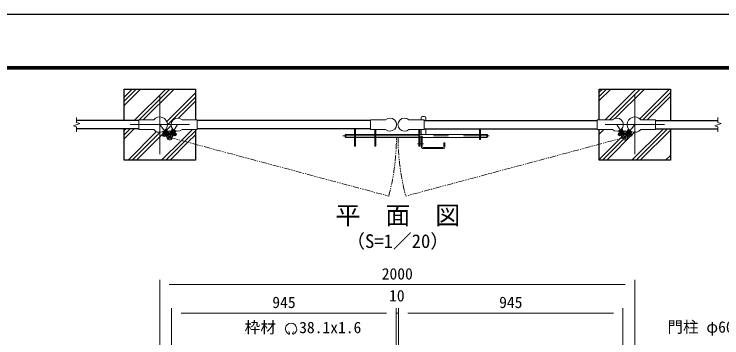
# Model space of a CAD drawing. Units: millimetres, scale not verified. Extents: x -4200 to 4200, y -2970 to 2970.
# Drawn here: x -371 to 2609, y 1607 to 2970 of the extents above; entities that cross this region are included whole.
import ezdxf
from ezdxf.enums import TextEntityAlignment as Align

# ---------------------------------------------------------------- set-up
doc = ezdxf.new("R2010")
doc.units = ezdxf.units.MM
doc.header["$LTSCALE"] = 10
doc.linetypes.add('USER1', pattern=[50.8, 31.75, -6.35, 6.35, -6.35])
doc.linetypes.add('USER2', pattern=[5, 2.5, -0.5, 0.5, -0.5, 0.5, -0.5])
for name, color, linetype, lineweight in [('0-0_D-TTL-TXT', 7, 'Continuous', 25), ('0-1_D-STR-TXT', 7, 'Continuous', 13), ('0-2_D-BMK', 2, 'USER1', 13), ('0-3_D-STR1', 1, 'Continuous', 25), ('0-4_D-STR3', 3, 'Continuous', 13), ('0-5_D-DCR-HCH', 7, 'Continuous', 13), ('0-7_D-STR4', 7, 'Continuous', 25), ('0-8_D-STR-DIM', 7, 'Continuous', 13), ('0-C_D-TTL', 7, 'Continuous', 25)]:
    doc.layers.add(name, color=color, linetype=linetype, lineweight=lineweight)
doc.styles.add('ＭＳ ゴシック', font='')
doc.styles.get('ＭＳ ゴシック').set_extended_font_data('MS Gothic')

msp = doc.modelspace()

# ---------------------------------------------------------------- linework, layer by layer
at = {"layer": '0-1_D-STR-TXT'}
for p, q in [((788.78, 1625.75), (784.95, 1633.96)), ((801.36, 1625.74), (805.89, 1633.58))]:
    msp.add_line(p, q, dxfattribs=at)
for centre, radius, start, end in [((795.07, 1644.63), 23.75, 292.92895, 245.65759), ((786.32, 1625.29), 2.5, 245.55066, 10.6575), ((803.82, 1625.28), 2.5, 169.34241, 276.63708)]:
    msp.add_arc(centre, radius, start, end, dxfattribs=at)
at = {"layer": '0-2_D-BMK'}
for p, q in [((241.99, 2629.85), (241.99, 2379.85)), ((2241.99, 2629.85), (2241.99, 2379.85)), ((116.99, 2504.85), (366.99, 2504.85)), ((241.99, 2504.85), (283.83, 2451.12)), ((317.39, 2504.85), (283.83, 2451.12)), ((2116.99, 2504.85), (2366.99, 2504.85)), ((2166.59, 2504.85), (2200.15, 2451.12)), ((2241.99, 2504.85), (2200.15, 2451.12)), ((282.56, 2479.03), (253.15, 2456.13)), ((282.33, 2478.95), (312.72, 2459.96)), ((2201.66, 2478.95), (2171.26, 2459.96)), ((2201.42, 2479.03), (2230.83, 2456.13)), ((1013.36, 2457.15), (1628.94, 2457.15)), ((1326.96, 2424.65), (1352.11, 2424.65))]:
    msp.add_line(p, q, dxfattribs=at)
at = {"layer": '0-2_D-BMK', "linetype": 'USER2'}
for p, q in [((283.83, 2451.12), (1205.85, 2204.07)), ((2200.15, 2451.12), (1278.14, 2204.07))]:
    msp.add_line(p, q, dxfattribs=at)
for centre, start, end in [((283.83, 2451.12), 345, 359.97183), ((2200.15, 2451.12), 180.02817, 195)]:
    msp.add_arc(centre, 954.67, start, end, dxfattribs=at)
at = {"layer": '0-3_D-STR1'}
for p, q in [((154.49, 2522.35), (-108.01, 2522.35)), ((1129.09, 2522.35), (399.89, 2522.35)), ((1354.89, 2522.35), (2084.09, 2522.35)), ((2329.49, 2522.35), (2591.99, 2522.35)), ((154.49, 2487.35), (-108.01, 2487.35)), ((1129.09, 2487.35), (399.89, 2487.35)), ((1354.89, 2487.35), (2084.09, 2487.35)), ((2329.49, 2487.35), (2591.99, 2487.35))]:
    msp.add_line(p, q, dxfattribs=at)
at = {"layer": '0-4_D-STR3'}
for p, q in [((1342.89, 2533.65), (1342.89, 2525.2)), ((1347.89, 2538.65), (1356.89, 2538.65)), ((1361.89, 2533.65), (1361.89, 2522.35)), ((216.84, 2525.2), (154.49, 2525.2)), ((335.89, 2525.2), (399.89, 2525.2)), ((1193.09, 2525.2), (1129.09, 2525.2)), ((1290.89, 2525.2), (1354.89, 2525.2)), ((2148.09, 2525.2), (2084.09, 2525.2)), ((2267.14, 2525.2), (2329.49, 2525.2)), ((270.95, 2454.15), (254.65, 2475.08)), ((272.77, 2455.56), (256.79, 2476.09)), ((258.99, 2476.52), (258.81, 2475.11)), ((258.81, 2475.11), (272.37, 2457.7)), ((265.3, 2481.43), (258.99, 2476.52)), ((261.93, 2474.37), (260.35, 2473.14)), ((265.3, 2481.43), (266.7, 2481.26)), ((282.24, 2462.94), (266.26, 2483.46)), ((268.24, 2479.29), (266.66, 2478.06)), ((266.66, 2478.06), (277.72, 2463.85)), ((266.7, 2481.26), (280.26, 2463.85)), ((283.08, 2465.59), (267.75, 2485.28)), ((282.25, 2464.26), (296.46, 2487.01)), ((284.2, 2463.04), (298.09, 2485.27)), ((297.76, 2482.86), (286.07, 2464.15)), ((298.13, 2479.68), (288.6, 2464.42)), ((294.38, 2456.68), (308.26, 2478.91)), ((306.24, 2477.57), (294.55, 2458.85)), ((296.3, 2455.42), (310.54, 2478.22)), ((298.13, 2479.68), (296.44, 2480.74)), ((299.14, 2483.18), (297.76, 2482.86)), ((305.92, 2478.94), (299.14, 2483.18)), ((305.92, 2478.94), (306.24, 2477.57)), ((1066.09, 2487.35), (1066.09, 2414.65)), ((1147.09, 2484.5), (1147.09, 2414.65)), ((1336.89, 2484.5), (1336.89, 2414.65)), ((1342.89, 2484.5), (1342.89, 2463.65)), ((1361.89, 2487.35), (1361.89, 2463.65)), ((1587.89, 2487.35), (1587.89, 2442.15)), ((1592.39, 2487.35), (1592.39, 2442.15)), ((2187.68, 2455.42), (2173.44, 2478.22)), ((2189.61, 2456.68), (2175.72, 2478.91)), ((2178.06, 2478.94), (2177.74, 2477.57)), ((2177.74, 2477.57), (2189.43, 2458.85)), ((2178.06, 2478.94), (2184.84, 2483.18)), ((2179.06, 2475.45), (2180.76, 2476.51)), ((2180.76, 2476.51), (2190.3, 2461.24)), ((2184.84, 2483.18), (2186.22, 2482.86)), ((2185.85, 2479.68), (2187.55, 2480.74)), ((2185.85, 2479.68), (2195.38, 2464.42)), ((2199.78, 2463.04), (2185.9, 2485.27)), ((2186.22, 2482.86), (2197.91, 2464.15)), ((2201.73, 2464.26), (2187.52, 2487.01)), ((2200.9, 2465.59), (2216.23, 2485.28)), ((2201.74, 2462.94), (2217.73, 2483.46)), ((2217.28, 2481.26), (2203.72, 2463.85)), ((2217.32, 2478.06), (2206.26, 2463.85)), ((2222.06, 2474.37), (2211, 2460.17)), ((2211.21, 2455.56), (2227.19, 2476.09)), ((2225.17, 2475.11), (2211.61, 2457.7)), ((2213.03, 2454.15), (2229.33, 2475.08)), ((2215.74, 2479.29), (2217.32, 2478.06)), ((2218.68, 2481.43), (2217.28, 2481.26)), ((2218.68, 2481.43), (2224.99, 2476.52)), ((2222.06, 2474.37), (2223.63, 2473.14)), ((2224.99, 2476.52), (2225.17, 2475.11)), ((260.01, 2468.2), (254.09, 2463.59)), ((260.85, 2454.92), (254.09, 2463.59)), ((266.77, 2459.53), (260.85, 2454.92)), ((262.61, 2470.23), (261.83, 2469.62)), ((269.37, 2461.55), (262.61, 2470.23)), ((269.37, 2461.55), (268.58, 2460.94)), ((272.77, 2455.56), (270.95, 2454.15)), ((279.3, 2465.08), (277.72, 2463.85)), ((282.24, 2462.94), (283.18, 2463.67)), ((284.2, 2463.04), (282.25, 2464.26)), ((288.6, 2464.42), (286.9, 2465.48)), ((295.38, 2460.18), (293.69, 2461.24)), ((294.38, 2456.68), (296.33, 2455.46)), ((297.21, 2463.11), (303.04, 2472.44)), ((298.06, 2462.58), (297.21, 2463.11)), ((306.37, 2457.39), (300.01, 2461.36)), ((303.89, 2471.91), (303.04, 2472.44)), ((312.2, 2466.72), (305.84, 2470.69)), ((306.37, 2457.39), (312.2, 2466.72)), ((1022.39, 2460.65), (1022.39, 2453.65)), ((1025.39, 2463.65), (1061.59, 2463.65)), ((1025.39, 2463.65), (1025.39, 2450.65)), ((1025.39, 2450.65), (1061.59, 2450.65)), ((1066.09, 2463.65), (1147.09, 2463.65)), ((1066.09, 2450.65), (1147.09, 2450.65)), ((1151.59, 2463.65), (1332.39, 2463.65)), ((1151.59, 2450.65), (1332.39, 2450.65)), ((1336.89, 2463.65), (1587.89, 2463.65)), ((1336.89, 2450.65), (1342.89, 2450.65)), ((1342.89, 2455.65), (1342.89, 2412.65)), ((1342.89, 2455.65), (1347.39, 2455.65)), ((1347.39, 2455.65), (1347.39, 2412.65)), ((1347.39, 2450.65), (1587.89, 2450.65)), ((1592.39, 2463.65), (1587.89, 2463.65)), ((1592.39, 2450.65), (1587.89, 2450.65)), ((1592.39, 2463.65), (1619.39, 2463.65)), ((1592.39, 2450.65), (1619.39, 2450.65)), ((1619.39, 2463.65), (1619.39, 2450.65)), ((1622.39, 2460.65), (1622.39, 2453.65)), ((2177.61, 2457.39), (2183.97, 2461.36)), ((2180.09, 2471.91), (2180.94, 2472.44)), ((2186.77, 2463.11), (2180.94, 2472.44)), ((2185.92, 2462.58), (2186.77, 2463.11)), ((2189.61, 2456.68), (2187.65, 2455.46)), ((2188.6, 2460.18), (2190.3, 2461.24)), ((2195.38, 2464.42), (2197.08, 2465.48)), ((2199.78, 2463.04), (2201.73, 2464.26)), ((2201.74, 2462.94), (2200.8, 2463.67)), ((2204.68, 2465.08), (2206.26, 2463.85)), ((2211, 2460.17), (2212.57, 2458.94)), ((2211.21, 2455.56), (2213.03, 2454.15)), ((2214.61, 2461.55), (2221.37, 2470.23)), ((2214.61, 2461.55), (2215.4, 2460.94)), ((2217.21, 2459.53), (2223.13, 2454.92)), ((2221.37, 2470.23), (2222.16, 2469.62)), ((2223.13, 2454.92), (2229.89, 2463.59)), ((2223.97, 2468.2), (2229.89, 2463.59)), ((1438.39, 2428.65), (1438.39, 2412.65)), ((1438.39, 2428.65), (1442.89, 2428.65)), ((1442.89, 2428.65), (1442.89, 2412.65)), ((1587.89, 2442.15), (1592.39, 2442.15)), ((1351.89, 2408.15), (1433.89, 2408.15)), ((1351.89, 2403.65), (1433.89, 2403.65))]:
    msp.add_line(p, q, dxfattribs=at)
for points in [[(216.84, 2484.5), (154.49, 2484.5), (154.49, 2525.2)], [(335.89, 2484.5), (399.89, 2484.5), (399.89, 2525.2)], [(1193.09, 2484.5), (1129.09, 2484.5), (1129.09, 2525.2)], [(1290.89, 2484.5), (1354.89, 2484.5), (1354.89, 2525.2)], [(2148.09, 2484.5), (2084.09, 2484.5), (2084.09, 2525.2)], [(2267.14, 2484.5), (2329.49, 2484.5), (2329.49, 2525.2)], [(261.93, 2474.37), (272.99, 2460.17), (271.41, 2458.94)], [(304.92, 2475.45), (303.22, 2476.51), (293.69, 2461.24)], [(1061.59, 2487.35), (1061.59, 2414.65), (1066.09, 2414.65)], [(1151.59, 2484.5), (1151.59, 2414.65), (1147.09, 2414.65)], [(1332.39, 2484.5), (1332.39, 2414.65), (1336.89, 2414.65)], [(2177.61, 2457.39), (2171.78, 2466.72), (2178.14, 2470.69)]]:
    msp.add_lwpolyline(points, dxfattribs=at)
for centre in [(283.83, 2451.12), (2200.15, 2451.12)]:
    msp.add_circle(centre, 6.3, dxfattribs=at)
for centre, radius, start, end in [((241.99, 2504.85), 32.35, 218.9806, 141.0194), ((1347.89, 2533.65), 5, 90, 180), ((1356.89, 2533.65), 5, 0, 90), ((2241.99, 2504.85), 32.35, 38.9806, 321.0194), ((317.39, 2504.85), 27.5, 47.73142, 312.26858), ((1211.59, 2504.85), 27.5, 227.73142, 132.26858), ((1272.39, 2504.85), 27.5, 47.73142, 312.26858), ((2166.59, 2504.85), 27.5, 227.73142, 132.26858), ((268.43, 2454.63), 5, 347.17344, 37.90819), ((283.83, 2451.12), 10.8, 97.27686, 18.74636), ((284.21, 2466.92), 5, 217.90819, 259.49832), ((281.83, 2466.8), 5, 277.27686, 328.01161), ((298.79, 2456.2), 5, 148.01161, 198.74636), ((1025.39, 2460.65), 3, 90, 180), ((1025.39, 2453.65), 3, 180, 270), ((1619.39, 2460.65), 3, 0, 90), ((1619.39, 2453.65), 3, 270, 0), ((2200.15, 2451.12), 10.8, 161.25364, 82.72314), ((2185.19, 2456.2), 5, 341.25364, 31.98839), ((2202.15, 2466.8), 5, 211.98839, 262.72314), ((2199.78, 2466.92), 5, 280.50168, 322.09181), ((2215.56, 2454.63), 5, 142.09181, 192.82656), ((1351.89, 2412.65), 9, 180, 270), ((1351.89, 2412.65), 4.5, 180, 270), ((1433.89, 2412.65), 4.5, 270, 0), ((1433.89, 2412.65), 9, 270, 0)]:
    msp.add_arc(centre, radius, start, end, dxfattribs=at)
at = {"layer": '0-5_D-DCR-HCH'}
for p, q in [((91.99, 2585.77), (161.07, 2654.85)), ((91.99, 2603.45), (143.4, 2654.85)), ((91.99, 2621.13), (125.72, 2654.85)), ((134.64, 2522.35), (267.14, 2654.85)), ((155.17, 2525.2), (284.82, 2654.85)), ((172.84, 2525.2), (302.49, 2654.85)), ((2091.99, 2605.87), (2140.97, 2654.85)), ((2091.99, 2623.55), (2123.29, 2654.85)), ((2091.99, 2641.23), (2105.62, 2654.85)), ((2117.39, 2525.2), (2247.04, 2654.85)), ((2135.07, 2525.2), (2264.72, 2654.85)), ((2158.59, 2531.06), (2282.39, 2654.85)), ((2263.02, 2529.41), (2388.46, 2654.85)), ((271.53, 2517.82), (391.99, 2638.28)), ((2276.49, 2525.2), (2391.99, 2640.71)), ((2294.16, 2525.2), (2391.99, 2623.03)), ((321.11, 2532.04), (391.99, 2602.93)), ((152.32, 2522.35), (154.49, 2524.53)), ((91.99, 2444.35), (134.99, 2487.35)), ((91.99, 2462.03), (117.32, 2487.35)), ((91.99, 2479.71), (99.64, 2487.35)), ((108.56, 2354.85), (229.06, 2475.35)), ((270.64, 2481.58), (290.22, 2501.16)), ((2091.99, 2464.45), (2112.04, 2484.5)), ((2091.99, 2482.13), (2094.37, 2484.5)), ((2229.88, 2354.85), (2362.38, 2487.35)), ((2247.56, 2354.85), (2380.06, 2487.35)), ((2265.24, 2354.85), (2391.99, 2481.61)), ((126.24, 2354.85), (244.03, 2472.64)), ((143.92, 2354.85), (258.81, 2469.75)), ((2123.81, 2354.85), (2241.52, 2472.56)), ((2106.14, 2354.85), (2193.76, 2442.48)), ((391.4, 2354.85), (391.99, 2355.44)), ((2371.3, 2354.85), (2391.99, 2375.54)), ((2388.98, 2354.85), (2391.99, 2357.87))]:
    msp.add_line(p, q, dxfattribs=at)
for points in [[(274.17, 2502.79), (276.24, 2504.85), (391.99, 2620.61)], [(249.98, 2354.85), (333.06, 2437.93), (379.63, 2484.5)], [(267.66, 2354.85), (347, 2434.2), (391.99, 2479.19)], [(285.34, 2354.85), (360.94, 2430.46), (391.99, 2461.51)], [(2091.99, 2358.39), (2179.08, 2445.48), (2190.16, 2456.56)]]:
    msp.add_lwpolyline(points, dxfattribs=at)
at = {"layer": '0-7_D-STR4'}
for p, q in [((391.99, 2654.85), (391.99, 2525.2)), ((2391.99, 2654.85), (2391.99, 2522.35))]:
    msp.add_line(p, q, dxfattribs=at)
for points in [[(91.99, 2522.35), (91.99, 2654.85), (391.99, 2654.85)], [(2091.99, 2525.2), (2091.99, 2654.85), (2391.99, 2654.85)], [(391.99, 2484.5), (391.99, 2354.85), (91.99, 2354.85), (91.99, 2487.35)], [(2391.99, 2487.35), (2391.99, 2354.85), (2091.99, 2354.85), (2091.99, 2484.5)]]:
    msp.add_lwpolyline(points, dxfattribs=at)
at = {"layer": '0-8_D-STR-DIM'}
for p, q in [((-108.01, 2514.47), (-108.01, 2534.85)), ((2591.99, 2514.47), (2591.99, 2534.85)), ((-121.22, 2500.04), (-94.79, 2509.66)), ((-94.79, 2509.66), (-108.01, 2514.47)), ((2578.78, 2500.04), (2605.21, 2509.66)), ((2605.21, 2509.66), (2591.99, 2514.47)), ((-108.01, 2495.23), (-121.22, 2500.04)), ((-108.01, 2474.85), (-108.01, 2495.23)), ((2591.99, 2495.23), (2578.78, 2500.04)), ((2591.99, 2474.85), (2591.99, 2495.23)), ((241.99, 1516.61), (241.99, 1851.37)), ((2241.99, 1516.61), (2241.99, 1851.37)), ((281.99, 1831.37), (2201.99, 1831.37)), ((291.99, 1418.37), (291.99, 1731.37)), ((1236.99, 1418.37), (1236.99, 1731.37)), ((1236.99, 1418.37), (1236.99, 1731.37)), ((1246.99, 1418.37), (1246.99, 1731.37)), ((1246.99, 1418.37), (1246.99, 1731.37)), ((2191.99, 1418.37), (2191.99, 1731.37)), ((1196.99, 1711.37), (331.99, 1711.37)), ((1196.99, 1711.37), (1156.99, 1711.37)), ((1236.99, 1711.37), (1246.99, 1711.37)), ((1286.99, 1711.37), (2151.99, 1711.37)), ((1286.99, 1711.37), (1326.99, 1711.37))]:
    msp.add_line(p, q, dxfattribs=at)
at = {"layer": '0-C_D-TTL', "color": 2}
msp.add_lwpolyline([(-4200, 2970), (4200, 2970), (4200, -2970), (-4200, -2970)], close=True, dxfattribs=at)
at = {"layer": '0-C_D-TTL'}
for points in [[(-3930, 2750), (3930, 2750), (3930, -2750), (-3930, -2750)], [(-3927.5, 2747.5), (3927.5, 2747.5), (3927.5, -2747.5), (-3927.5, -2747.5)], [(-3925, 2745), (3925, 2745), (3925, -2745), (-3925, -2745)], [(-3922.5, 2742.5), (3922.5, 2742.5), (3922.5, -2742.5), (-3922.5, -2742.5)], [(-3920, 2740), (3920, 2740), (3920, -2740), (-3920, -2740)]]:
    msp.add_lwpolyline(points, close=True, dxfattribs=at)

# ---------------------------------------------------------------- texts
at = {"layer": '0-0_D-TTL-TXT', "style": 'ＭＳ ゴシック'}
for s, height, p in [('平\u3000面\u3000図', 76.98, (982.09, 2061.33)), ('（S=1／20）', 57.7, (1027.57, 1968.13))]:
    msp.add_text(s, height=height, dxfattribs=at).set_placement(p, align=Align.BOTTOM_LEFT)
at = {"layer": '0-1_D-STR-TXT', "style": 'ＭＳ ゴシック'}
for s, p in [('枠材 \u300038.1x1.6', (599.56, 1612.32)), ('門柱 φ60.5x2.3', (2379.38, 1614.35))]:
    msp.add_text(s, height=48.09, dxfattribs=at).set_placement(p, align=Align.BOTTOM_LEFT)
at = {"layer": '0-8_D-STR-DIM', "style": 'ＭＳ ゴシック'}
for s, p in [('2000', (1176.74, 1838.12)), ('10', (1207.59, 1746.12)), ('945', (716.02, 1718.12)), ('945', (1671.02, 1718.12))]:
    msp.add_text(s, height=48.09, dxfattribs=at).set_placement(p, align=Align.BOTTOM_LEFT)

doc.saveas('drawing.dxf')
